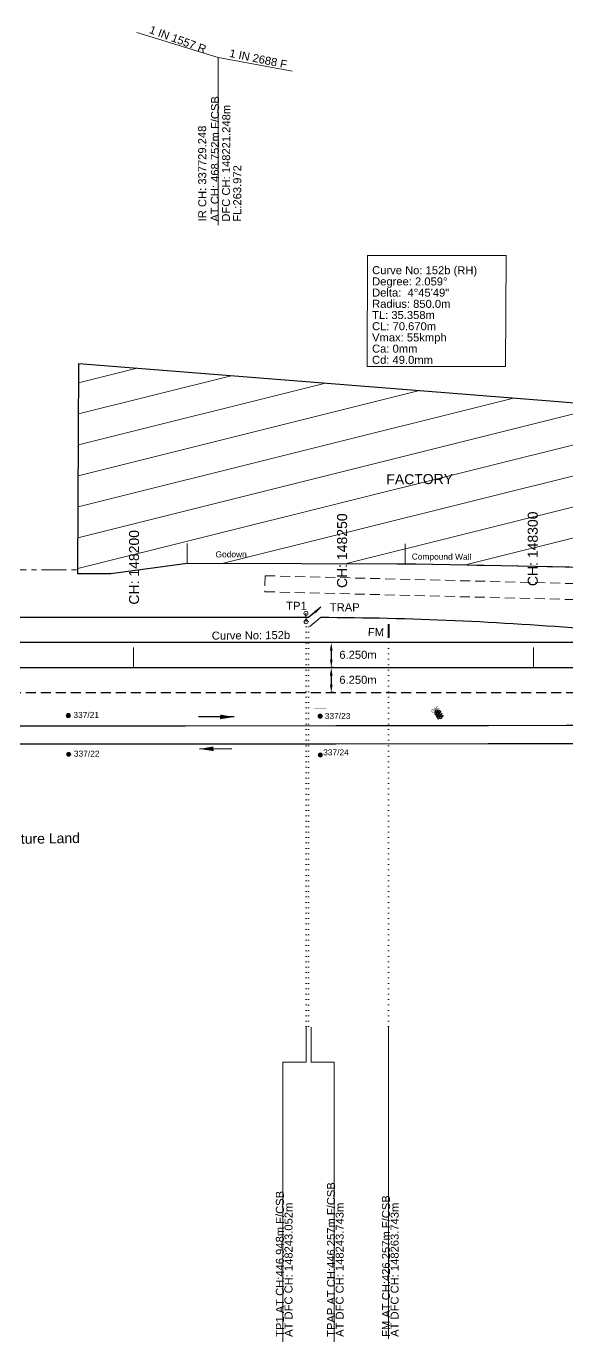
# Model space of a CAD drawing. Header units: metres. Extents: x 592467 to 614288, y 3398001 to 3402649.
# Drawn here: x 594225.1 to 594360, y 3398550.9 to 3398879.6 of the extents above; entities that cross this region are included whole.
import ezdxf

# ---------------------------------------------------------------- set-up
doc = ezdxf.new("R2010")
doc.units = ezdxf.units.M
doc.header["$MEASUREMENT"] = 0
for name, pattern in [('CENTER', [2, 1.25, -0.25, 0.25, -0.25]), ('DASHED', [0.75, 0.5, -0.25]), ('DOT', [0.25, 0, -0.25])]:
    doc.linetypes.add(name, pattern=pattern)
doc.layers.get('0').update_dxf_attribs({"lineweight": 0})
doc.layers.get('Defpoints').update_dxf_attribs({"lineweight": 0})
for name, color, linetype, lineweight in [('Bounary Dim', 10, 'Continuous', 13), ('Cardinal_Leader', 10, 'Continuous', 0), ('Commercial Building Semipucca', 7, 'Continuous', 13), ('Compound Wall', 7, 'Continuous', 13), ('DFCC BOUNDARY', 6, 'CENTER', 0), ('Existing IR Track', 143, 'Continuous', 0), ('FACTORY', 7, 'Continuous', 0), ('flow direction', 7, 'Continuous', 0), ('GPS', 7, 'Continuous', 13), ("NEW CHAWAPAIL STN. SRJ's", 10, 'Continuous', 0), ("NEW KHANNA CROSSING STN. SRJ's", 10, 'Continuous', 0), ('OHE MAST', 7, 'Continuous', 0), ('OHE MAST TEXT', 7, 'Continuous', 0), ('Proposed Chainage', 10, 'Continuous', 0), ('Proposed Curve_Details', 10, 'Continuous', 0), ('PROPOSED FEATURES', 1, 'Continuous', 0), ('PROPOSED GRADES IN PLAN', 10, 'Continuous', 0), ('Side Details', 7, 'Continuous', 13), ('Sign Board', 7, 'Continuous', 13), ('Text', 7, 'Continuous', 13)]:
    doc.layers.add(name, color=color, linetype=linetype, lineweight=lineweight)
doc.layers.add('NEW KHANNA LOOP LINES', color=1, linetype='Continuous')
doc.styles.add('ARIAL', font='arial.ttf')
doc.styles.get("Standard").update_dxf_attribs({"font": 'arial.ttf'})
doc.styles.add('street name', font='tahoma.ttf', dxfattribs={"height": 2})
doc.styles.add('Style-Arial', font='arial.ttf')
doc.dimstyles.new('DIM', dxfattribs={"dimtxt": 2.5, "dimasz": 2.5, "dimexe": 0.18, "dimexo": 0.0625, "dimgap": 0.09, "dimtad": 0, "dimtih": 1, "dimtoh": 1, "dimdec": 3, "dimzin": 0, "dimdsep": 46, "dimtxsty": 'Standard', "dimcen": 0.09, "dimaunit": 1, "dimadec": 5, "dimazin": 0, "dimtfac": 1, "dimtdec": 3, "dimtofl": 0, "dimtmove": 0, "dimatfit": 3, "dimfxl": 1, "dimtolj": 1, "dimtzin": 0, "dimarcsym": 0})
doc.dimstyles.new('ISO-25', dxfattribs={"dimtxt": 2.5, "dimasz": 2.5, "dimexe": 1.25, "dimexo": 0.625, "dimtad": 1, "dimtxsty": 'Standard', "dimcen": 2.5, "dimadec": 0, "dimazin": 0, "dimtfac": 1, "dimtmove": 0, "dimatfit": 3, "dimfxl": 1, "dimarcsym": 0})
doc.dimstyles.get("Standard").update_dxf_attribs({"dimtxt": 8, "dimasz": 0.18, "dimexe": 0.18, "dimexo": 0.0625, "dimgap": 0.09, "dimtad": 0, "dimtih": 1, "dimtoh": 1, "dimdec": 3, "dimzin": 0, "dimdsep": 46, "dimtxsty": 'Standard', "dimcen": 0.09, "dimadec": 0, "dimazin": 0, "dimtfac": 1, "dimtdec": 3, "dimtofl": 0, "dimtmove": 0, "dimatfit": 3, "dimfxl": 1, "dimtolj": 1, "dimtzin": 0, "dimarcsym": 0})

# ---------------------------------------------------------------- blocks, each defined once
blk = doc.blocks.new('GPS')
at = {"const_width": 0.0279, "flags": 128}
blk.add_lwpolyline([(0.56, -0.56), (-0.56, -0.56), (-0.56, 0.56), (0.56, 0.56), (0.56, -0.56)], close=True, dxfattribs=at)
blk.add_3dface([(0.33, -0.33), (-0.33, -0.33), (-0.33, 0.33), (0.33, 0.33)])
at = {"style": 'street name'}
blk.add_text('GPS', height=0.868, rotation=179.0563, dxfattribs=at).set_placement((1.06, -0.8, -111.29))
blk = doc.blocks.new('SIG')
for color, points in [(1, [(-0.22, 0.42, 0.180295), (-0.01, 0.33, -0.00255), (0.01, 0.33, -0.00255), (0.02, 0.33, 0.180295), (0.23, 0.42, -0.002654), (0.25, 0.44, 0.184495), (0.33, 0.65, 1.000001), (-0.32, 0.65, 0.184495), (-0.24, 0.44, -0.002654)]), (2, [(0.23, -0.23, -0.002654), (0.25, -0.21, 0.184495), (0.33, 0.01, 1.000001), (-0.32, 0.01, 0.184495), (-0.24, -0.21, -0.002654), (-0.22, -0.23, 0.180295), (-0.01, -0.32, -0.00255), (0.01, -0.32, -0.00255), (0.02, -0.32, 0.180295)]), (3, [(0.23, -0.88, -0.002654), (0.25, -0.86, 0.184495), (0.33, -0.64, 1.000001), (-0.32, -0.64, 0.184495), (-0.24, -0.86, -0.002654), (-0.22, -0.88, 0.395599)])]:
    blk.add_hatch(color=color).paths.add_polyline_path(points)
for p, q in [((-0.31, 0.98), (-0.32, -0.9)), ((0.33, -0.9), (0.32, 0.98))]:
    blk.add_line(p, q)
at = {"flags": 128}
for points in [[(-0.31, 0.98), (-0.81, 0.98, 0.198758), (-0.42, 0.41, 0.003814), (-0.31, 0.39)], [(-0.31, 0.33), (-0.81, 0.33, 0.198758), (-0.42, -0.23, 0.003727), (-0.32, -0.26)], [(0.32, 0.98), (0.82, 0.98, -0.198758), (0.44, 0.41, -0.003814), (0.32, 0.39)], [(0.32, 0.33), (0.82, 0.33, -0.198758), (0.44, -0.23, -0.003727), (0.33, -0.26)], [(-0.32, -0.32), (-0.81, -0.32, 0.198758), (-0.42, -0.88, 0.003639), (-0.32, -0.9)], [(0.33, -0.32), (0.82, -0.32, -0.198758), (0.44, -0.88, -0.003639), (0.33, -0.9)]]:
    blk.add_lwpolyline(points, format="xyb", dxfattribs=at)
for centre, radius, start, end in [((0.01, 0.91), 0.324, 12.4049, 167.5951), ((0.01, 0.81), 0.357, 27.7578, 152.2422), ((0.01, -0.9), 0.324, 181.4572, 358.5428)]:
    blk.add_arc(centre, radius, start, end)
blk = doc.blocks.new('OHE MAST')
at = {"layer": 'OHE MAST'}
h = blk.add_hatch(color=256, dxfattribs=at)
edge = h.paths.add_edge_path()
edge.add_arc((0, 0), 0.514, 0, 360)
at = {"layer": 'OHE MAST', "lineweight": 13, "const_width": 0.01, "flags": 128}
for points in [[(1.5, 3.5), (1.5, 2), (-1.5, 2), (-1.5, 3.5)], [(0, 2), (0, 0)]]:
    blk.add_lwpolyline(points, dxfattribs=at)
at = {"layer": 'OHE MAST'}
blk.add_circle((0, 0), 0.514, dxfattribs=at)
blk = doc.blocks.new('*D217')
at = {"layer": 'Bounary Dim', "color": 0, "lineweight": -2, "transparency": 16777216}
for p, q in [((594301.8, 3398725.59), (594301.06, 3398725.59)), ((594301.24, 3398723.59), (594301.24, 3398721.34)), ((594301.8, 3398719.34), (594301.06, 3398719.34))]:
    blk.add_line(p, q, dxfattribs=at)
at = {"layer": 'Bounary Dim', "color": 0, "lineweight": 13, "transparency": 16777216}
for points in [[(594300.9, 3398723.59), (594301.57, 3398723.59), (594301.24, 3398725.59)], [(594300.9, 3398721.34), (594301.57, 3398721.34), (594301.24, 3398719.34)]]:
    blk.add_solid(points, dxfattribs=at)
at = {"layer": 'Defpoints', "color": 0, "lineweight": 13, "transparency": 16777216}
for p in [(594301.86, 3398725.59), (594301.24, 3398719.34), (594301.86, 3398719.34)]:
    blk.add_point(p, dxfattribs=at)
at = {"layer": 'Bounary Dim', "color": 0, "transparency": 16777216, "insert": (594307.91, 3398722.52), "char_height": 2, "attachment_point": 5}
blk.add_mtext('\\A1;6.250m', dxfattribs=at)
blk = doc.blocks.new('*D218')
at = {"layer": 'Bounary Dim', "color": 0, "lineweight": -2, "transparency": 16777216}
for p, q in [((594301.8, 3398719.34), (594301.06, 3398719.34)), ((594301.24, 3398717.34), (594301.24, 3398715.09)), ((594301.8, 3398713.09), (594301.06, 3398713.09))]:
    blk.add_line(p, q, dxfattribs=at)
at = {"layer": 'Bounary Dim', "color": 0, "lineweight": 13, "transparency": 16777216}
for points in [[(594300.9, 3398717.34), (594301.57, 3398717.34), (594301.24, 3398719.34)], [(594300.9, 3398715.09), (594301.57, 3398715.09), (594301.24, 3398713.09)]]:
    blk.add_solid(points, dxfattribs=at)
at = {"layer": 'Defpoints', "color": 0, "lineweight": 13, "transparency": 16777216}
for p in [(594301.86, 3398719.34), (594301.24, 3398713.09), (594301.86, 3398713.09)]:
    blk.add_point(p, dxfattribs=at)
at = {"layer": 'Bounary Dim', "color": 0, "transparency": 16777216, "insert": (594307.91, 3398716.27), "char_height": 2, "attachment_point": 5}
blk.add_mtext('\\A1;6.250m', dxfattribs=at)
blk = doc.blocks.new('TRAP')
at = {"linetype": 'Continuous', "lineweight": 13, "flags": 128}
for points in [[(-1.29, 0.77), (-0.15, -2.47)], [(1.29, -0.77), (0.15, 2.47)]]:
    blk.add_lwpolyline(points, dxfattribs=at)

msp = doc.modelspace()

# ---------------------------------------------------------------- hatches: boundary and pattern name
at = {"layer": 'Bounary Dim', "lineweight": 9}
h = msp.add_hatch(dxfattribs=at)
h.set_pattern_fill('ANSI31', color=0, scale=60)
h.set_pattern_definition([(194.02077, (595655.815, 3398719.339), (1.81705, -7.27656), [])])
h.paths.add_polyline_path([(594238.1384, 3398795.3083), (594237.9196, 3398742.7952), (594246.1787, 3398742.8007), (594265.213, 3398745.3513), (594301.4312, 3398745.2849), (594319.693, 3398745.2515), (594322.3221, 3398745.1979), (594398.4011, 3398743.716), (594399.1139, 3398743.7044), (594399.1138, 3398743.7021), (594420.8733, 3398742.9531), (594468.9458, 3398771.3741), (594465.1807, 3398777.7243), (594427.4335, 3398779.9972), (594358.0086, 3398785.807)])
h.paths.add_polyline_path([(594314.3471, 3398764.4107), (594332.3266, 3398764.5621), (594332.2939, 3398768.4425), (594314.3145, 3398768.291)], flags=24)
h.paths.add_polyline_path([(594271.9414, 3398746.4412), (594280.5216, 3398746.5135), (594280.502, 3398748.8402), (594271.9218, 3398748.7679)], flags=24)
h.paths.add_polyline_path([(594401.8199, 3398744.554), (594410.3949, 3398744.249), (594410.4776, 3398746.5743), (594401.9026, 3398746.8792)], flags=24)
h.paths.add_polyline_path([(594320.8379, 3398745.4384), (594336.7166, 3398745.3476), (594336.7332, 3398748.2606), (594320.8546, 3398748.3514)], flags=24)

# ---------------------------------------------------------------- linework, layer by layer
at = {"layer": 'Bounary Dim', "lineweight": 30, "flags": 128}
msp.add_lwpolyline([(593380.4599, 3398719.3392), (596257.2655, 3398719.3392)], dxfattribs=at)
at = {"layer": 'Cardinal_Leader', "linetype": 'Continuous', "lineweight": 13}
msp.add_line((594294.9459, 3398730.7778, 36.8095), (594294.9097, 3398732.8986, 36.8095), dxfattribs=at)
for centre in [(594294.9097, 3398732.8986, 36.8095), (594294.9459, 3398730.7778, 36.8095)]:
    msp.add_circle(centre, 0.5, dxfattribs=at)
at = {"layer": 'Commercial Building Semipucca', "flags": 128}
msp.add_lwpolyline([(594319.7021, 3398750.25), (594319.693, 3398745.2515), (594265.213, 3398745.3513), (594265.2222, 3398750.3498)], dxfattribs=at)
at = {"layer": 'Compound Wall', "lineweight": 13, "flags": 128}
msp.add_lwpolyline([(594399.0159, 3398743.706), (594381.9386, 3398743.9832), (594319.693, 3398745.2515)], dxfattribs=at)
at = {"layer": 'DFCC BOUNDARY', "lineweight": 20, "ltscale": 5, "flags": 128}
msp.add_lwpolyline([(593268.8771, 3398743.1241), (593288.3142, 3398743.1435), (593298.9263, 3398743.1753), (593317.7169, 3398743.181), (593335.6749, 3398743.1861), (593351.9154, 3398743.1939), (593368.3098, 3398743.2018), (593392.6865, 3398743.2236), (593417.5452, 3398743.2458), (593442.0441, 3398743.2881), (593466.7158, 3398743.3307), (593488.7282, 3398743.3555), (593511.3451, 3398743.381), (593534.1889, 3398743.3927), (593557.0265, 3398743.4043), (593567.7863, 3398743.3482), (593589.0729, 3398743.37), (593609.4741, 3398743.3909), (593633.306, 3398743.3884), (593656.7586, 3398743.3857), (593673.8735, 3398743.1686), (593686.5501, 3398743.197), (593699.0935, 3398743.2251), (593718.6266, 3398743.2403), (593737.8059, 3398743.2553), (593756.8231, 3398743.2997), (593797.1201, 3398743.3617), (593818.3483, 3398743.3793), (593837.357, 3398743.3961), (593856.1608, 3398743.4126), (593876.9616, 3398743.4386), (593897.7088, 3398743.4645), (593906.3201, 3398743.48), (593939.2807, 3398743.5394), (593959.3447, 3398743.5373), (593980.7312, 3398743.535), (593998.4939, 3398743.5517), (594017.8866, 3398743.5699), (594036.0937, 3398743.5946), (594054.2109, 3398743.6191), (594072.1761, 3398743.6373), (594108.2843, 3398743.6738), (594147.416, 3398743.7135), (594168.1093, 3398743.7345), (594186.979, 3398743.754), (594205.6028, 3398743.7733), (594225.9301, 3398743.7872), (594237.9238, 3398743.7952), (594237.9196, 3398742.7952), (594246.1787, 3398742.8007), (594265.213, 3398745.3513), (594301.4312, 3398745.2849), (594322.3221, 3398745.1979), (594339.0716, 3398744.8566), (594359.6626, 3398744.4371), (594381.9386, 3398743.9832), (594399.0159, 3398743.706), (594418.7512, 3398742.9194), (594438.513, 3398742.9353), (594451.6044, 3398745.9497), (594476.457, 3398745.9507), (594496.0336, 3398745.9479), (594515.4148, 3398745.9638), (594530.3381, 3398745.9473), (594545.0878, 3398745.9737), (594564.601, 3398745.958), (594583.9475, 3398745.9736), (594595.507, 3398745.9758), (594606.8225, 3398745.9636), (594627.8219, 3398745.9736), (594639.5874, 3398745.6406), (594667.1861, 3398745.3165), (594680.5599, 3398745.4403), (594682.5021, 3398840.4816), (594688.9277, 3398840.4825), (594703.0126, 3398840.4846), (594719.2746, 3398840.4869), (594738.4574, 3398840.4897), (594757.0914, 3398840.4924), (594778.0674, 3398840.4016), (594799.3073, 3398840.574), (594817.2335, 3398840.5933), (594834.3037, 3398840.5887), (594852.615, 3398840.5913), (594871.1729, 3398840.509), (594890.906, 3398840.5119), (594910.5806, 3398840.5148), (594929.8096, 3398840.5176), (594947.7981, 3398840.5202), (594967.4417, 3398840.5231), (594987.1778, 3398840.5259), (595007.1414, 3398840.5289), (595022.5701, 3398840.5311), (595045.9549, 3398840.5422), (595068.2138, 3398840.5377), (595086.7086, 3398840.5404), (595107.9878, 3398840.5435), (595127.673, 3398840.5464), (595144.6457, 3398840.5489), (595150.5109, 3398840.5497), (595187.8779, 3398840.5552), (595205.7616, 3398840.5578), (595223.4319, 3398840.5604), (595243.3301, 3398841.4475), (595262.0911, 3398841.5534), (595282.5826, 3398841.669), (595302.3681, 3398841.7807), (595325.1405, 3398841.9092), (595347.3125, 3398842.9304), (595367.3755, 3398842.1476), (595386.8651, 3398842.2576), (595406.3761, 3398842.9706), (595424.7372, 3398842.4713), (595444.5499, 3398842.5832), (595464.7333, 3398842.6971), (595486.5306, 3398843.0158), (595507.7569, 3398843.0072), (595526.8666, 3398842.9804), (595545.3973, 3398842.9545), (595565.1541, 3398843.0179), (595585.7252, 3398843.084), (595605.1683, 3398843.0188), (595623.8392, 3398842.9562), (595642.921, 3398842.9896), (595662.5621, 3398843.024), (595680.431, 3398842.9966), (595697.7129, 3398842.9701), (595715.2456, 3398842.9929), (595732.8123, 3398843.0158), (595750.9853, 3398842.9876), (595767.8894, 3398842.9612), (595781.8971, 3398842.9932), (595795.7138, 3398843.0251), (595814.9902, 3398843.0046), (595833.9698, 3398842.9844), (595853.495, 3398842.9364), (595872.6252, 3398842.8893), (595890.6274, 3398842.8809), (595908.2519, 3398842.8727), (595926.8519, 3398842.8605), (595944.9598, 3398842.8486), (595964.0203, 3398842.8468), (595982.503, 3398842.8508), (595994.2367, 3398842.872), (596006.0036, 3398842.8933), (596025.3049, 3398842.8841), (596043.9126, 3398842.8753), (596062.8809, 3398842.8979), (596081.9844, 3398842.9207), (596102.4268, 3398842.9045), (596102.3585, 3398756.9045), (596102.3588, 3398756.9045), (596122.4377, 3398756.8886), (596141.3547, 3398756.9025), (596166.8406, 3398756.9237), (596178.3544, 3398756.9248), (596196.2489, 3398756.9263), (596214.2914, 3398756.9547), (596232.02, 3398756.9826), (596251.3222, 3398756.9534), (596270.2259, 3398756.9249), (596289.582, 3398756.9141), (596308.8674, 3398756.9032), (596328.6403, 3398756.9216), (596348.4184, 3398756.9401), (596367.4289, 3398756.926), (596386.1104, 3398756.9122), (596405.4004, 3398756.8905), (596424.1821, 3398756.8694), (596441.6776, 3398756.8692), (596496.5673, 3398760.351), (596498.1499, 3398735.4012), (596498.3697, 3398731.9357)], dxfattribs=at)
at = {"layer": 'Existing IR Track', "color": 0, "lineweight": 30, "flags": 128}
for points in [[(594205.6431, 3398704.7733), (594225.9569, 3398704.7872), (594246.1736, 3398704.8007), (594264.7844, 3398704.7833), (594302.4157, 3398704.817), (594322.9184, 3398704.8321), (594340.5003, 3398704.8669), (594359.8892, 3398704.9053), (594379.369, 3398704.9044), (594399.2282, 3398704.9037), (594418.7817, 3398704.9194), (594438.5436, 3398704.9353), (594457.5046, 3398704.9362), (594476.4594, 3398704.9372), (594496.0652, 3398704.9533), (594515.4463, 3398704.9691), (594530.4067, 3398704.996), (594545.1563, 3398705.0224), (594564.6324, 3398705.0382), (594583.9429, 3398705.0539), (594595.4666, 3398705.0415), (594606.807, 3398705.0293)], [(594205.6928, 3398700.2662), (594225.9005, 3398700.2689), (594246.1377, 3398700.2713), (594264.7269, 3398700.2399), (594283.4404, 3398700.2459), (594302.3592, 3398700.2812), (594340.4443, 3398700.3349), (594359.7444, 3398700.3536), (594379.3118, 3398700.376), (594399.1091, 3398700.3986), (594418.7255, 3398700.4181), (594438.4227, 3398700.4376), (594457.4484, 3398700.4444), (594476.461, 3398700.4511), (594496.0094, 3398700.4742), (594515.5422, 3398700.4972), (594530.349, 3398700.5035), (594545.1769, 3398700.5097), (594564.5772, 3398700.5444), (594584.0337, 3398700.5792), (594595.4102, 3398700.5674), (594606.8648, 3398700.5557)]]:
    msp.add_lwpolyline(points, dxfattribs=at)
at = {"layer": 'FACTORY', "lineweight": 25}
msp.add_lwpolyline([(594466.6978, 3398777.6329), (594470.8733, 3398770.2601), (594421.7802, 3398742.9218), (594399.1138, 3398743.7021), (594322.3221, 3398745.1979), (594265.213, 3398745.3513), (594246.1787, 3398742.8007), (594237.9196, 3398742.7952), (594238.1384, 3398795.3083), (594358.0086, 3398785.807), (594427.4335, 3398779.9972), (594466.6978, 3398777.6329)], dxfattribs=at)
at = {"layer": "NEW CHAWAPAIL STN. SRJ's", "linetype": 'DOT', "lineweight": 18, "ltscale": 5, "elevation": 36.8095, "flags": 128}
for points in [[(594294.9278, 3398629.6041), (594294.9278, 3398731.8392)], [(594295.5598, 3398629.6), (594295.5553, 3398731.8351)], [(594315.5598, 3398629.6041), (594315.5372, 3398726.7073)]]:
    msp.add_lwpolyline(points, dxfattribs=at)
at = {"layer": "NEW KHANNA CROSSING STN. SRJ's", "color": 10, "linetype": 'Continuous', "lineweight": 18, "const_width": 0.5, "elevation": 36.8095, "flags": 128}
msp.add_lwpolyline([(594315.5464, 3398730.2247), (594315.5372, 3398726.7073)], dxfattribs=at)
at = {"layer": "NEW KHANNA CROSSING STN. SRJ's", "color": 10, "linetype": 'Continuous', "lineweight": 18, "elevation": 36.8095, "flags": 128}
for points in [[(594294.9278, 3398629.4967), (594294.9278, 3398620.7034), (594289.1738, 3398620.7034), (594289.1738, 3398550.8514)], [(594296.1917, 3398629.4967), (594296.1917, 3398620.7034), (594301.9458, 3398620.7034), (594301.9458, 3398550.8514)], [(594315.5598, 3398551.5805), (594315.5598, 3398629.6041)]]:
    msp.add_lwpolyline(points, dxfattribs=at)
at = {"layer": 'NEW KHANNA LOOP LINES', "linetype": 'Continuous', "lineweight": 25, "elevation": 36.8095, "flags": 128}
for points in [[(594295.5598, 3398731.838, 0.00018587), (594294.9278, 3398731.8382), (594145.5598, 3398731.8382)], [(594428.1749, 3398725.5895, -0.02073714), (594382.1985, 3398727.5134), (594365.5176, 3398728.9035, 0.01971946), (594298.5615, 3398731.8318, 0.01928391)]]:
    msp.add_lwpolyline(points, format="xyb", dxfattribs=at)
at = {"layer": 'NEW KHANNA LOOP LINES', "linetype": 'Continuous', "lineweight": 25, "flags": 128}
msp.add_lwpolyline([(594773.3894, 3398725.5892), (593474.2356, 3398725.5892)], dxfattribs=at)
at = {"layer": 'NEW KHANNA LOOP LINES', "linetype": 'DASHED', "lineweight": 25, "ltscale": 5, "flags": 128}
msp.add_lwpolyline([(593489.9149, 3398713.0892), (594635.6794, 3398713.0892)], dxfattribs=at)
at = {"layer": 'Proposed Chainage', "linetype": 'Continuous', "lineweight": 0, "flags": 128}
for points in [[(594251.7959, 3398724.3392), (594251.7959, 3398719.3392)], [(594351.7959, 3398724.3392), (594351.7959, 3398719.3392)]]:
    msp.add_lwpolyline(points, dxfattribs=at)
at = {"layer": 'Proposed Curve_Details', "color": 1}
msp.add_lwpolyline([(594310.1684, 3398794.5887), (594310.3008, 3398822.2959), (594344.9327, 3398822.2959), (594344.8002, 3398794.5887)], close=True, dxfattribs=at)
at = {"layer": 'PROPOSED FEATURES', "linetype": 'DASHED', "lineweight": 13, "ltscale": 5, "flags": 128}
for points in [[(594284.7054, 3398742.2851), (594284.6041, 3398738.2864)], [(594284.7054, 3398742.2851), (594474.1595, 3398737.4837)], [(594284.6041, 3398738.2864), (594553.0254, 3398731.4837)]]:
    msp.add_lwpolyline(points, dxfattribs=at)
at = {"layer": 'PROPOSED GRADES IN PLAN', "linetype": 'Continuous', "lineweight": 0, "flags": 128}
for points in [[(594252.6864, 3398878.0207), (594273.0157, 3398871.8466), (594291.4988, 3398868.4277)], [(594273.0157, 3398871.8466), (594273.0157, 3398829.8984)]]:
    msp.add_lwpolyline(points, dxfattribs=at)

# ---------------------------------------------------------------- block references
at = {"layer": 'GPS', "rotation": 210.979233574599}
msp.add_blockref('GPS', (594327.8456, 3398707.7524), dxfattribs=at)
at = {"layer": 'NEW KHANNA LOOP LINES', "linetype": 'Continuous', "lineweight": 0, "xscale": -1, "rotation": 328.9922179264938}
msp.add_blockref('TRAP', (594297.0552, 3398731.8304, 36.8095), dxfattribs=at)
at = {"layer": 'OHE MAST'}
for p, rotation in [((594235.5456, 3398707.3465), 6.422904453660895e-05), ((594298.4709, 3398707.1922), 6.422904453660895e-05), ((594235.6228, 3398697.6361), 180.0000642290445), ((594298.4896, 3398697.4848), 180.0000642290445)]:
    msp.add_blockref('OHE MAST', p, dxfattribs=dict(at, rotation=rotation))
at = {"layer": 'Sign Board', "xscale": 0.9997078270984131, "yscale": 0.9997078270984131, "zscale": 0.9997078270984131, "rotation": 210.979233574599}
msp.add_blockref('SIG', (594328.0567, 3398707.6846), dxfattribs=at)

# ---------------------------------------------------------------- texts
at = {"layer": "NEW KHANNA CROSSING STN. SRJ's", "linetype": 'Continuous', "lineweight": 13, "insert": (594310.3887, 3398728.2399, 36.8095), "char_height": 2, "attachment_point": 4, "rotation": 358.979234, "line_spacing_factor": 0.60036, "style": 'Style-Arial'}
msp.add_mtext('FM', dxfattribs=at)
at = {"layer": "NEW KHANNA CROSSING STN. SRJ's", "linetype": 'Continuous', "lineweight": 13, "char_height": 2, "width": 55.268286, "attachment_point": 4, "rotation": 89.999995, "line_spacing_factor": 0.648, "style": 'Style-Arial'}
for s, insert in [('TPAP AT CH:446.257m F/CSB \\PAT DFC CH: 148243.743m ', (594302.2622, 3398552.0569, 36.8095)), ('TP1 AT CH:446.948m F/CSB \\PAT DFC CH: 148243.052m ', (594289.4901, 3398552.0569, 36.8095)), ('FM AT CH:426.257m F/CSB \\PAT DFC CH: 148263.743m ', (594315.9943, 3398552.0569, 36.8095))]:
    msp.add_mtext(s, dxfattribs=dict(at, insert=insert))
at = {"layer": 'NEW KHANNA LOOP LINES', "linetype": 'Continuous', "lineweight": 0, "style": 'ARIAL'}
for s, rotation, p in [('TP1', 0.116908, (594289.987, 3398733.7671, 36.8095)), ('TRAP ', 0.04787, (594300.8826, 3398733.4045, 36.8095))]:
    msp.add_text(s, height=2, rotation=rotation, dxfattribs=at).set_placement(p)
at = {"layer": 'OHE MAST TEXT', "style": 'ARIAL'}
for s, p in [('337/21', (594236.8154, 3398706.7535)), ('337/23', (594299.6135, 3398706.4846)), ('337/22', (594236.94, 3398697.0717)), ('337/24', (594299.2138, 3398697.393))]:
    msp.add_text(s, height=1.5, rotation=359.979234, dxfattribs=at).set_placement(p)
at = {"layer": 'Proposed Chainage', "color": 1, "lineweight": 0, "char_height": 2.5, "attachment_point": 4, "rotation": 90, "line_spacing_factor": 0.6, "style": 'Style-Arial'}
for s, insert in [('CH: 148250', (594303.9599, 3398739.2307)), ('CH: 148300', (594351.5814, 3398739.6964)), ('CH: 148200', (594251.9838, 3398735.0739))]:
    msp.add_mtext(s, dxfattribs=dict(at, insert=insert))
at = {"layer": 'Proposed Curve_Details', "color": 1, "style": 'ARIAL'}
msp.add_text('Curve No: 152b', height=2, rotation=0.489633, dxfattribs=at).set_placement((594271.4009, 3398726.3115))
at = {"layer": 'Proposed Curve_Details', "color": 1, "lineweight": 0, "insert": (594311.4197, 3398795.224), "char_height": 2, "attachment_point": 7, "rotation": 359.936367, "line_spacing_factor": 0.84, "style": 'Style-Arial'}
msp.add_mtext('Curve No: {\\fArial|b0|i0|c0|p34;152b (RH)}\\P{\\fArial|b0|i0|c0|p34;Degree: 2.059°\\PDelta:  4°45\'49"\\PRadius: 850.}0m\\PTL: 35.358m\\PCL: 70.670m\\PVmax: 55kmph\\PCa: 0mm\\PCd: 49.0mm', dxfattribs=at)
at = {"layer": 'PROPOSED GRADES IN PLAN', "lineweight": 13, "char_height": 2, "line_spacing_factor": 0.72, "style": 'Style-Arial'}
for s, insert, attachment_point, rotation in [('1 IN 1557 R', (594269.5586, 3398872.8188), 9, 339.876247), ('1 IN 2688 F', (594275.6509, 3398871.9688), 7, 348.334153)]:
    msp.add_mtext(s, dxfattribs=dict(at, insert=insert, attachment_point=attachment_point, rotation=rotation))
at = {"layer": 'PROPOSED GRADES IN PLAN', "lineweight": 0, "insert": (594274.937, 3398830.778), "char_height": 2, "attachment_point": 4, "rotation": 89.823851, "line_spacing_factor": 0.84, "style": 'Style-Arial'}
msp.add_mtext('AT CH: 468.752m F/CSB\\PDFC CH: 148221.248m\\PFL:263.972', dxfattribs=at)
at = {"layer": 'PROPOSED GRADES IN PLAN', "color": 7, "lineweight": 0, "insert": (594269.0308, 3398830.8623), "char_height": 2, "attachment_point": 4, "rotation": 90.089367, "line_spacing_factor": 1.08, "style": 'Style-Arial'}
msp.add_mtext('IR CH: 337729.248', dxfattribs=at)
at = {"layer": 'Side Details', "style": 'ARIAL'}
msp.add_text('Agriculture Land', height=2.5, rotation=0.893737, dxfattribs=at).set_placement((594213.0337, 3398675.1034))
at = {"layer": 'Text', "color": 0, "style": 'ARIAL'}
for s, height, rotation, p in [('FACTORY', 2.5, 0.482545, (594314.9881, 3398765.1055)), ('Godown', 1.5, 0.482545, (594272.3257, 3398746.8579)), ('Compound Wall', 1.5, 359.67219, (594321.3286, 3398746.3376))]:
    msp.add_text(s, height=height, rotation=rotation, dxfattribs=at).set_placement(p)

# ---------------------------------------------------------------- dimensions: what is measured, and where the dimension line sits
at = {"layer": 'Bounary Dim'}
for base, p1, p2, picture, middle in [((594301.2382, 3398719.3392), (594301.8584, 3398725.5892), (594301.8584, 3398719.3392), '*D217', (594307.9149, 3398722.5238)), ((594301.2382, 3398713.0892), (594301.8584, 3398719.3392), (594301.8584, 3398713.0892), '*D218', (594307.9149, 3398716.2738))]:
    dim = msp.add_linear_dim(base=base, p1=p1, p2=p2, angle=270, text='6.250m', dimstyle='Standard', override={"dimtxt": 2, "dimasz": 2, "dimdsep": 0, "dimpost": 'm', "dimtmove": 2}, dxfattribs=at)
    dim.commit()
    dim.dimension.update_dxf_attribs({"geometry": picture, "text_midpoint": middle, "dimtype": 161, "text_rotation": 180})

# ---------------------------------------------------------------- leaders
at = {"layer": 'flow direction', "lineweight": 0}
for points in [[(594276.9828, 3398706.9851), (594268.0715, 3398707.0337)], [(594268.3162, 3398698.9856), (594276.4014, 3398699.1229)]]:
    msp.add_leader(points, dimstyle='ISO-25', override={"dimtxt": 0.5, "dimasz": 3.5, "dimtad": 0}, dxfattribs=at)
at = {"layer": 'NEW KHANNA LOOP LINES', "linetype": 'Continuous', "lineweight": 0}
msp.add_leader([(594298.66, 3398734.4102, 36.8095), (594295.5598, 3398731.838, 36.8095)], dimstyle='DIM', override={"dimasz": 2, "dimgap": 0.09, "dimtad": 0}, dxfattribs=at)

doc.saveas('drawing.dxf')
